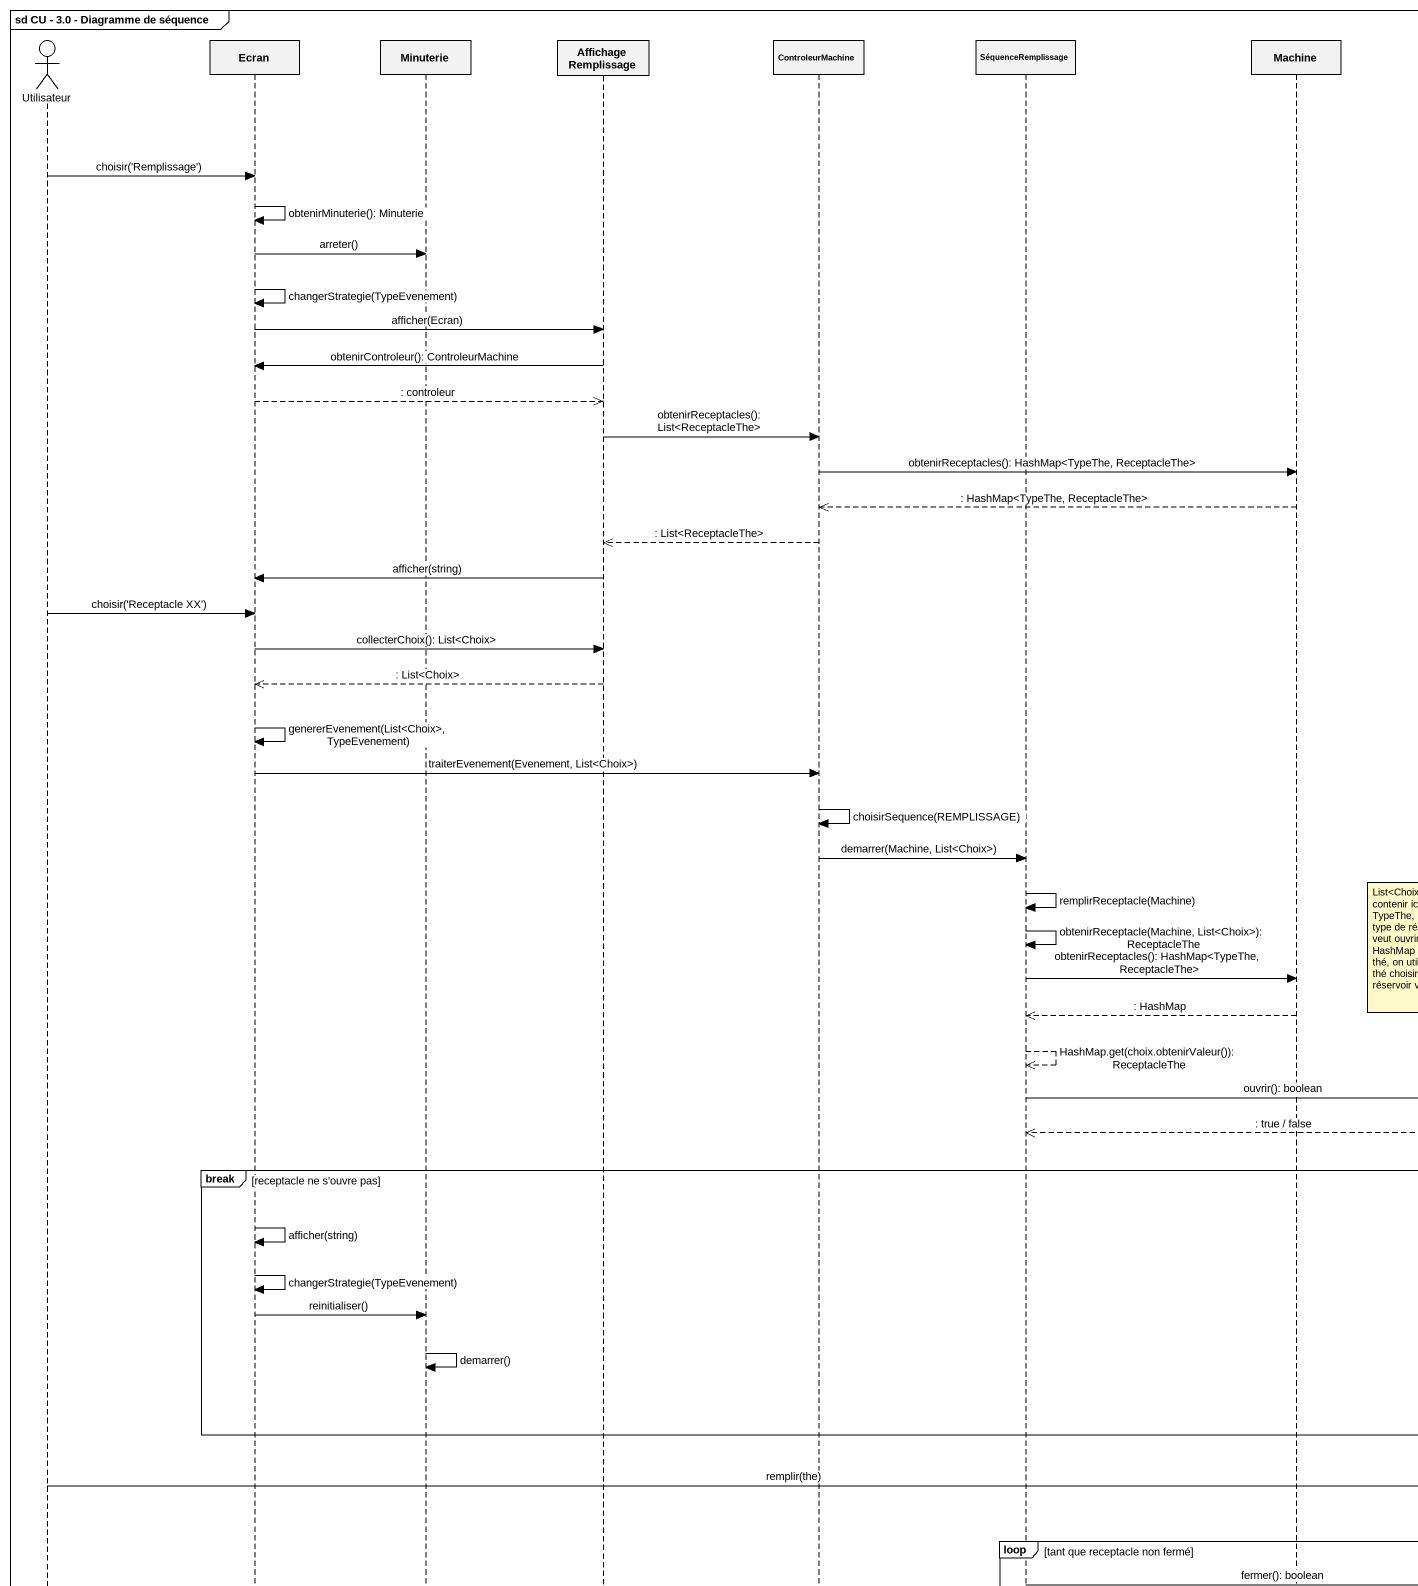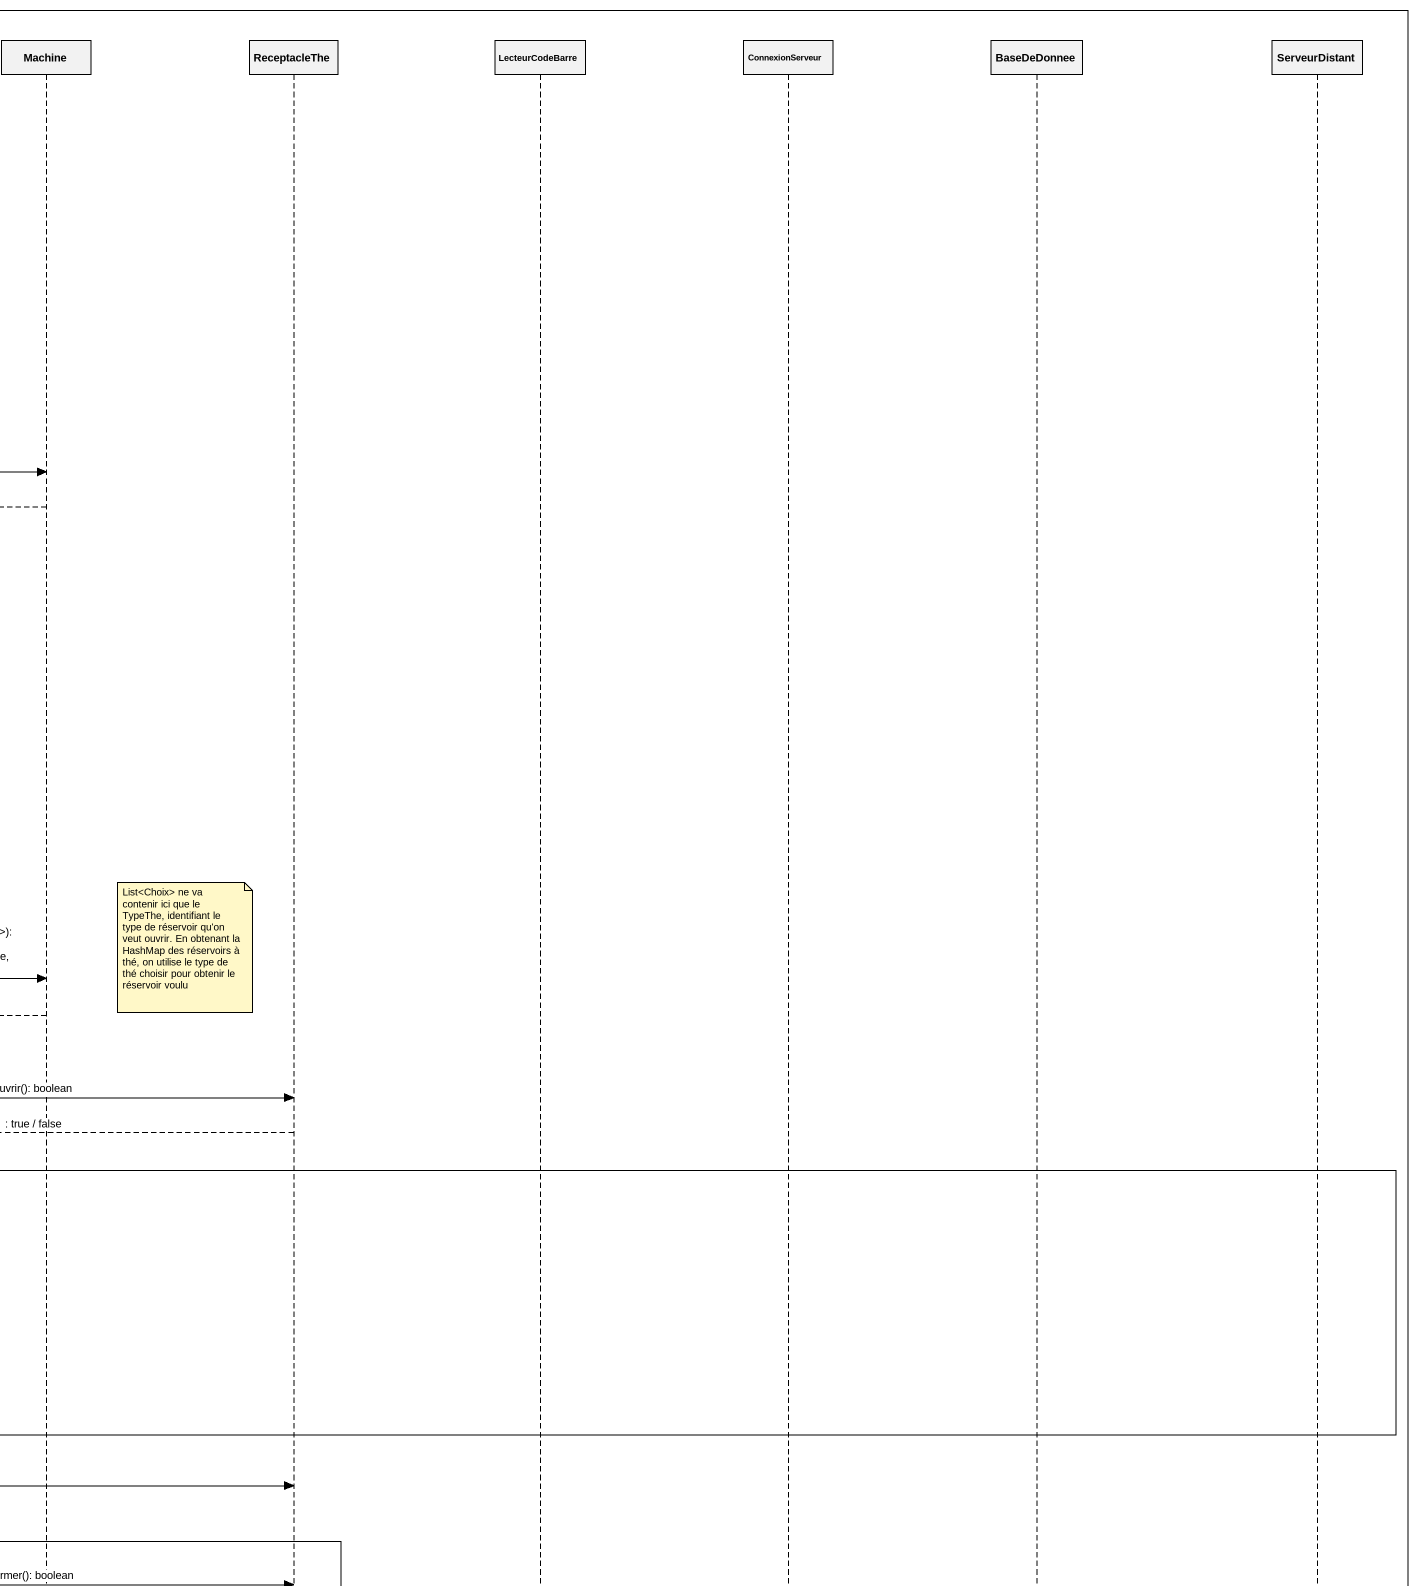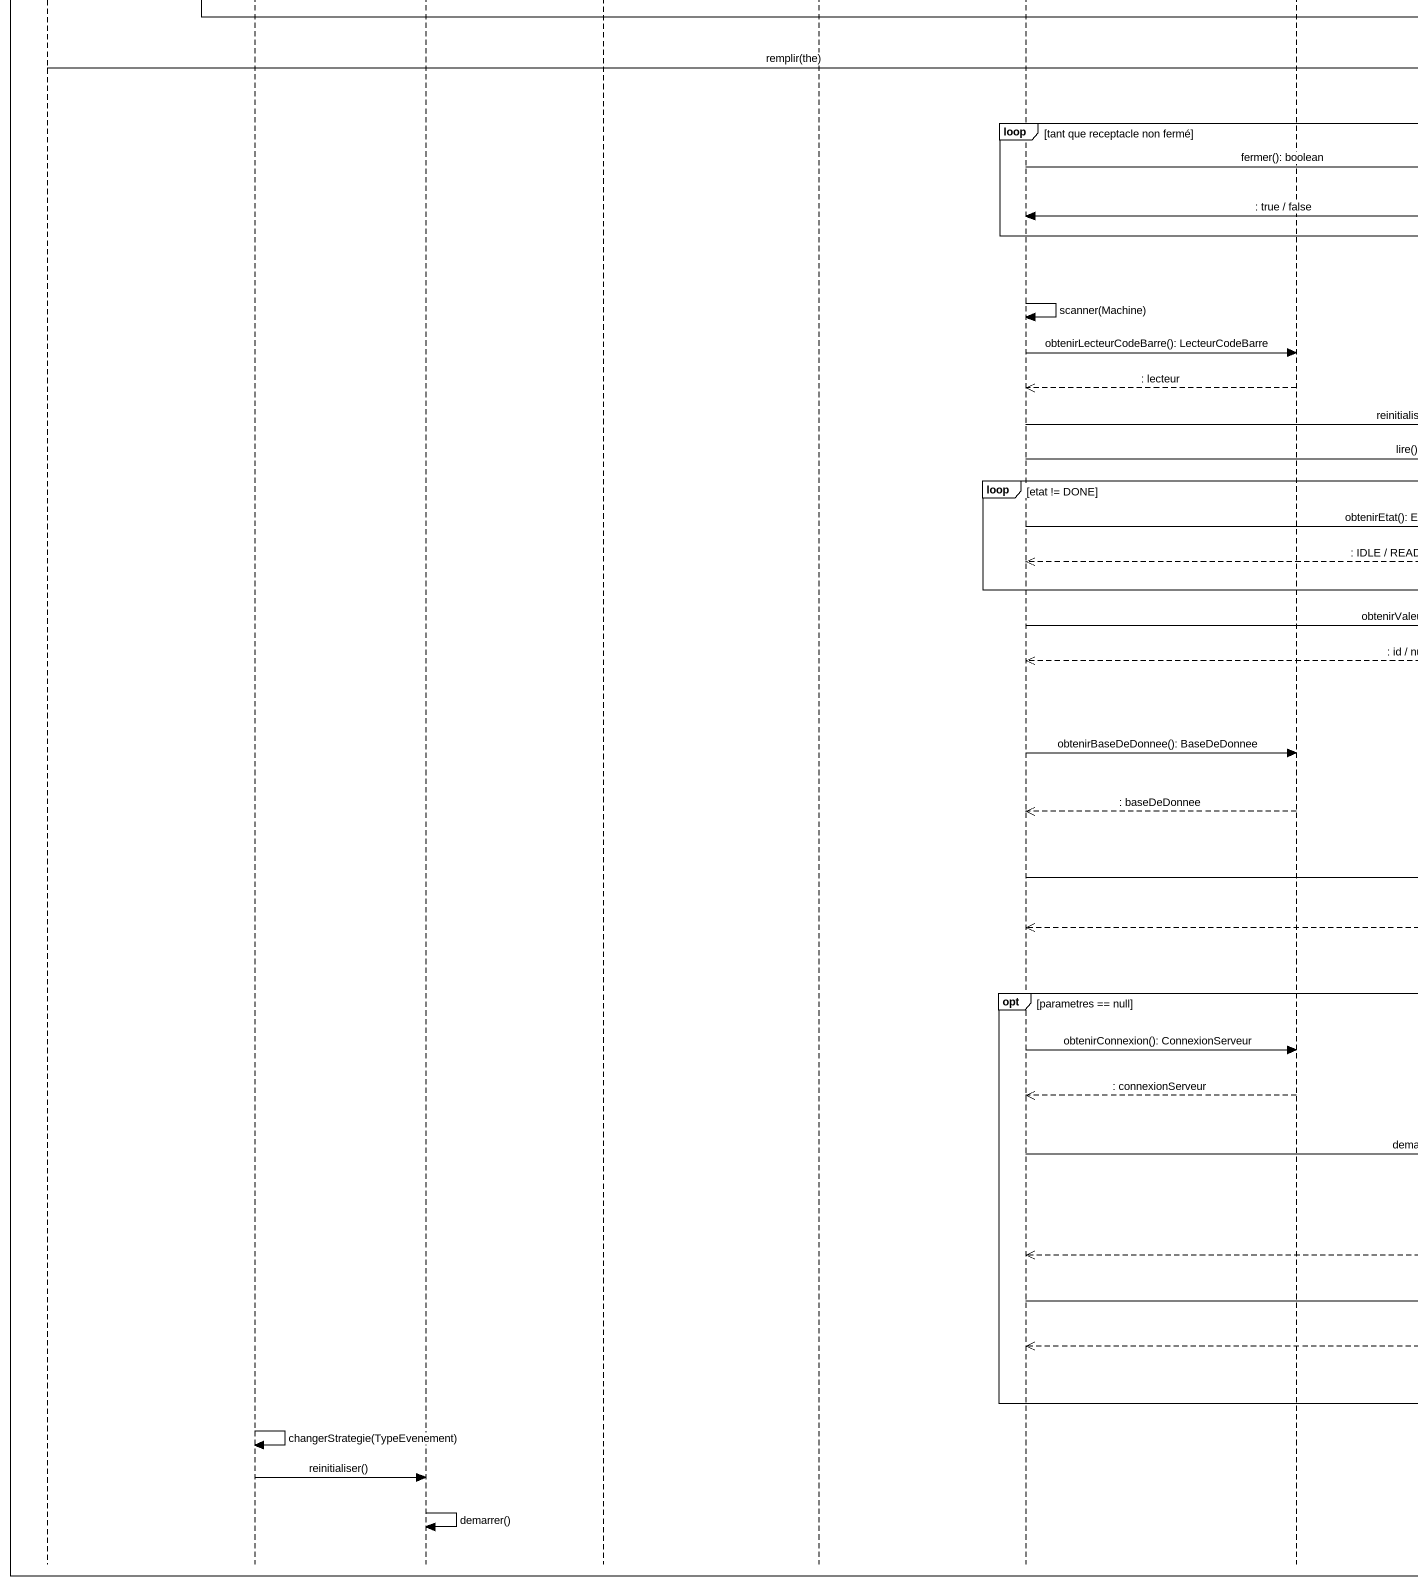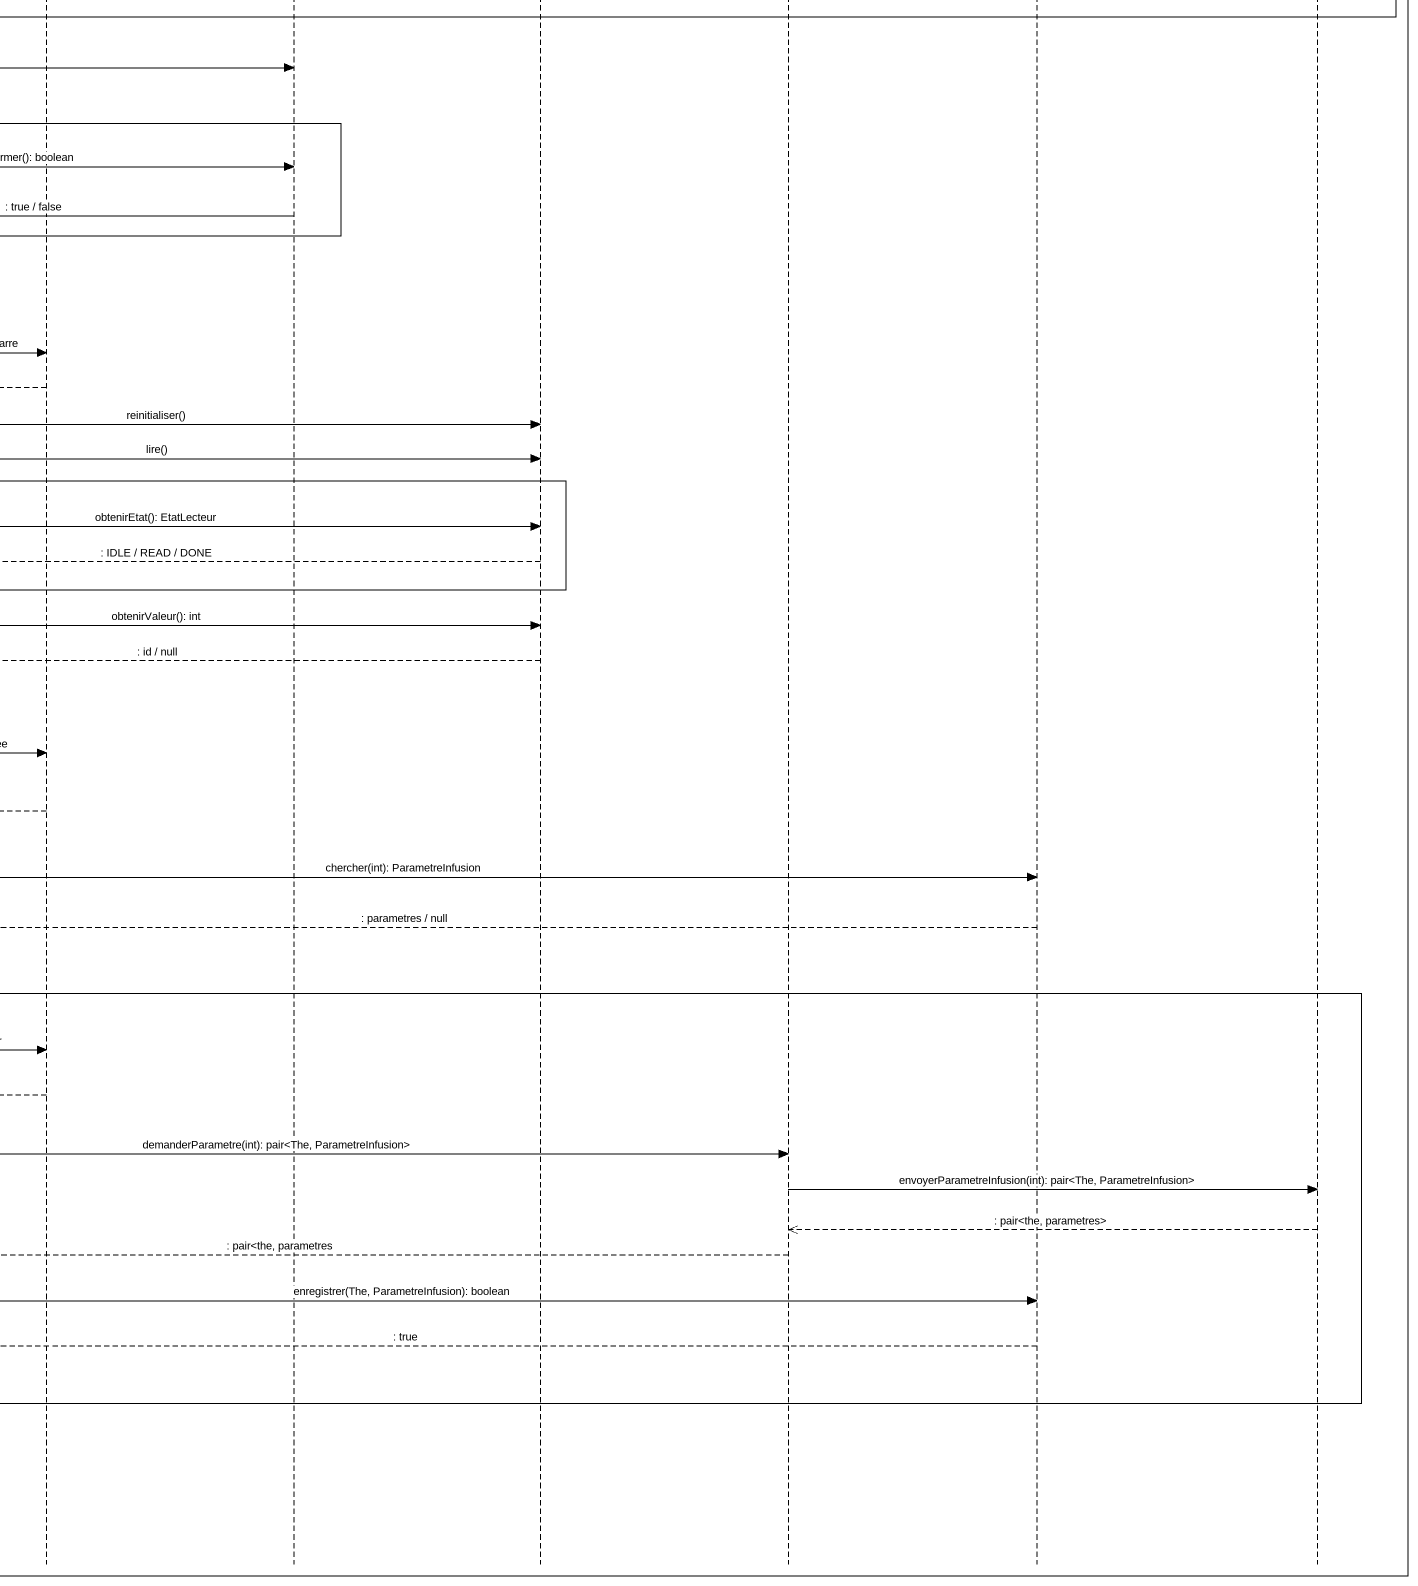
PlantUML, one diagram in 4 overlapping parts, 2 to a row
@startuml
mainframe sd CU - 3.0 - Diagramme de séquence
hide footbox
actor Utilisateur
participant Ecran
participant Minuterie
participant AffichageRemplissage
participant ControleurMachine
participant SéquenceRemplissage
participant Machine
participant ReceptacleThe
participant LecteurCodeBarre
participant ConnexionServeur
participant BaseDeDonnee
participant ServeurDistant

Utilisateur -> Ecran : choisir('Remplissage')
Ecran -> Ecran : obtenirMinuterie(): Minuterie
Ecran -> Minuterie : arreter()
Ecran -> Ecran : changerStrategie(TypeEvenement)
Ecran -> AffichageRemplissage : afficher(Ecran)
AffichageRemplissage -> Ecran : obtenirControleur(): ControleurMachine
Ecran -->> AffichageRemplissage : : controleur
AffichageRemplissage -> ControleurMachine : obtenirReceptacles(): List<ReceptacleThe>
ControleurMachine -> Machine : obtenirReceptacles(): HashMap<TypeThe, ReceptacleThe>
Machine -->> ControleurMachine : : HashMap<TypeThe, ReceptacleThe>
ControleurMachine -->> AffichageRemplissage : : List<ReceptacleThe>
AffichageRemplissage -> Ecran : afficher(string)
Utilisateur -> Ecran : choisir('Receptacle XX')
Ecran -> AffichageRemplissage : collecterChoix(): List<Choix>
AffichageRemplissage -->> Ecran : : List<Choix>
Ecran -> Ecran : genererEvenement(List<Choix>, TypeEvenement)
Ecran -> ControleurMachine : traiterEvenement(Evenement, List<Choix>)
ControleurMachine -> ControleurMachine : choisirSequence(REMPLISSAGE)
ControleurMachine -> SéquenceRemplissage : demarrer(Machine, List<Choix>)
SéquenceRemplissage -> SéquenceRemplissage : remplirReceptacle(Machine)
SéquenceRemplissage -> SéquenceRemplissage : obtenirReceptacle(Machine, List<Choix>): ReceptacleThe
note left of ReceptacleThe : List<Choix> ne va contenir ici que le TypeThe, identifiant le type de réservoir qu'on veut ouvrir. En obtenant la HashMap des réservoirs à thé, on utilise le type de thé choisir pour obtenir le réservoir voulu
SéquenceRemplissage -> Machine : obtenirReceptacles(): HashMap<TypeThe, ReceptacleThe>
Machine -->> SéquenceRemplissage : : HashMap
SéquenceRemplissage -->> SéquenceRemplissage : HashMap.get(choix.obtenirValeur()): ReceptacleThe
SéquenceRemplissage -> ReceptacleThe : ouvrir(): boolean
ReceptacleThe -->> SéquenceRemplissage : : true / false
break receptacle ne s'ouvre pas
  Ecran -> Ecran : afficher(string)
  Ecran -> Ecran : changerStrategie(TypeEvenement)
  Ecran -> Minuterie : reinitialiser()
  Minuterie -> Minuterie : demarrer()
end
Utilisateur -> ReceptacleThe : remplir(the)
loop tant que receptacle non fermé
  SéquenceRemplissage -> ReceptacleThe : fermer(): boolean
  ReceptacleThe -> SéquenceRemplissage : : true / false
end
SéquenceRemplissage -> SéquenceRemplissage : scanner(Machine)
SéquenceRemplissage -> Machine : obtenirLecteurCodeBarre(): LecteurCodeBarre
Machine -->> SéquenceRemplissage : : lecteur
SéquenceRemplissage -> LecteurCodeBarre : reinitialiser()
SéquenceRemplissage -> LecteurCodeBarre : lire()
loop etat != DONE
  SéquenceRemplissage -> LecteurCodeBarre : obtenirEtat(): EtatLecteur
  LecteurCodeBarre -->> SéquenceRemplissage : : IDLE / READ / DONE
end
SéquenceRemplissage -> LecteurCodeBarre : obtenirValeur(): int
LecteurCodeBarre -->> SéquenceRemplissage : : id / null
SéquenceRemplissage -> Machine : obtenirBaseDeDonnee(): BaseDeDonnee
Machine -->> SéquenceRemplissage : : baseDeDonnee
SéquenceRemplissage -> BaseDeDonnee : chercher(int): ParametreInfusion
BaseDeDonnee -->> SéquenceRemplissage : : parametres / null
opt parametres == null
  SéquenceRemplissage -> Machine : obtenirConnexion(): ConnexionServeur
  Machine -->> SéquenceRemplissage : : connexionServeur
  SéquenceRemplissage -> ConnexionServeur : demanderParametre(int): pair<The, ParametreInfusion>
  ConnexionServeur -> ServeurDistant : envoyerParametreInfusion(int): pair<The, ParametreInfusion>
  ServeurDistant -->> ConnexionServeur : : pair<the, parametres>
  ConnexionServeur -->> SéquenceRemplissage : : pair<the, parametres
  SéquenceRemplissage -> BaseDeDonnee : enregistrer(The, ParametreInfusion): boolean
  BaseDeDonnee -->> SéquenceRemplissage : : true
end
Ecran -> Ecran : changerStrategie(TypeEvenement)
Ecran -> Minuterie : reinitialiser()
Minuterie -> Minuterie : demarrer()
@enduml
